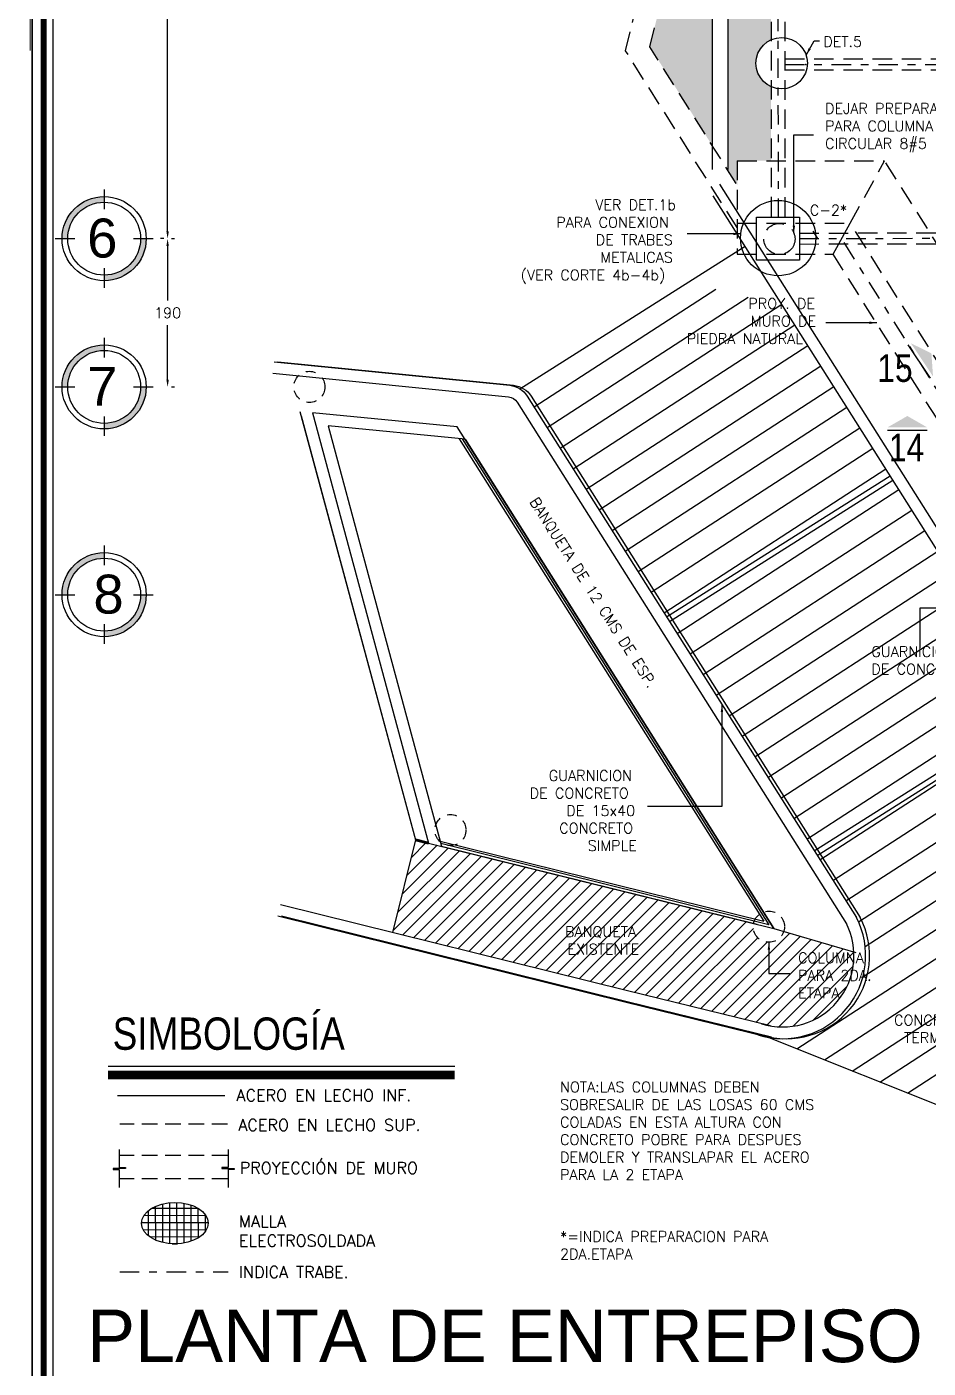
# Model space of a CAD drawing. Header units: millimetres. Extents: x -478 to -58, y -79 to 80.
# Drawn here: x -434.82 to -423.24, y 10.62 to 27.84 of the extents above; entities that cross this region are included whole.
import ezdxf
from ezdxf.enums import TextEntityAlignment as Align

# ---------------------------------------------------------------- set-up
doc = ezdxf.new("R2010")
doc.units = ezdxf.units.MM
doc.header["$MEASUREMENT"] = 0
for name, pattern in [('DASHDOT2', [0.5, 0.25, -0.125, 0, -0.125]), ('DASHED2', [0.375, 0.25, -0.125]), ('HIDDEN', [0.375, 0.25, -0.125]), ('HIDDEN2', [0.1875, 0.125, -0.0625])]:
    doc.linetypes.add(name, pattern=pattern)
doc.layers.get('Defpoints').update_dxf_attribs({"color": 71})
for name, color, linetype in [('ACERO', 40, 'Continuous'), ('ACEROP', 40, 'DASHED2'), ('Castillos', 1, 'Continuous'), ('cimentacion', 2, 'Continuous'), ('COLUMNAS', 7, 'Continuous'), ('L1', 1, 'Continuous'), ('muros existentes', 6, 'Continuous'), ('PROY', 2, 'DASHED2'), ('proyecciones', 2, 'HIDDEN2'), ('texto', 5, 'Continuous'), ('trabes', 9, 'DASHDOT2')]:
    doc.layers.add(name, color=color, linetype=linetype)
doc.layers.add('cajones', color=150, linetype='Continuous', lineweight=0)
doc.styles.add('ARIAL', font='arial.ttf')
doc.styles.add('GRAN', font='swissck.ttf', dxfattribs={"height": 0.3})
doc.styles.add('PEQ', font='simplex.shx', dxfattribs={"height": 0.09})
doc.styles.add('ROMANS', font='simplex.shx')
doc.styles.get("Standard").update_dxf_attribs({"font": 'simplex.shx'})
doc.dimstyles.new('STANDARD$0', dxfattribs={"dimtxt": 0.135, "dimasz": 0.095, "dimexe": 0.09, "dimexo": 0.05, "dimgap": 0.09, "dimtad": 0, "dimtih": 1, "dimtoh": 1, "dimdec": 0, "dimlfac": 100, "dimzin": 0, "dimdsep": 46, "dimtxsty": 'ROMANS', "dimcen": 0.09, "dimclrd": 1, "dimclre": 1, "dimclrt": 5, "dimadec": 0, "dimazin": 0, "dimtfac": 1, "dimtdec": 0, "dimtofl": 0, "dimtmove": 0, "dimatfit": 1, "dimfxl": 1, "dimtolj": 1, "dimtzin": 0, "dimarcsym": 0})
doc.dimstyles.new('STANDARD$7', dxfattribs={"dimtxt": 0.6, "dimasz": 0.09, "dimexe": 0.18, "dimexo": 0.0625, "dimgap": 0.09, "dimtad": 0, "dimtih": 1, "dimtoh": 1, "dimzin": 0, "dimdsep": 46, "dimtxsty": 'PEQ', "dimcen": 0.09, "dimclrd": 1, "dimclre": 1, "dimadec": 0, "dimazin": 0, "dimtfac": 1, "dimtdec": 4, "dimtofl": 0, "dimtmove": 0, "dimatfit": 1, "dimfxl": 1, "dimtolj": 1, "dimtzin": 0, "dimarcsym": 0})
pattern_1 = [(32.99999999999996, (43.28438639348008, 3.17321101209086), (-0.1701996984421958, 0.2620845524829451), [])]

# ---------------------------------------------------------------- blocks, each defined once
blk = doc.blocks.new('EJES CREADOS')
h = blk.add_hatch(color=3)
h.paths.add_polyline_path([(-374.2394828664934, 17.48784504634308), (-374.1674828664934, 17.48784504634308, -0.4142135623730951), (-373.6994828664934, 17.95584504634306), (-373.6994828664934, 18.02784504634306, 0.4142135623730951)])
h.paths.add_polyline_path([(-373.1594828664935, 17.48784504634308), (-373.2314828664935, 17.48784504634308, -0.4142135623730951), (-373.6994828664934, 17.01984504634309), (-373.6994828664934, 16.94784504634309, 0.4142135623730951)])
at = {"color": 3}
for points in [[(-373.6994828664934, 18.11784504634306), (-373.6994828664934, 17.86584504634307)], [(-374.3294828664934, 17.48784504634308), (-374.0774828664934, 17.48784504634308)], [(-373.3214828664935, 17.48784504634308), (-373.0694828664934, 17.48784504634308)], [(-373.6994828664934, 17.10984504634309), (-373.6994828664934, 16.85784504634309)]]:
    blk.add_lwpolyline(points, dxfattribs=at)
for radius in [0.5399999999999854, 0.4679999999999873]:
    blk.add_circle((-373.6994828664934, 17.48784504634308), radius, dxfattribs=at)
blk = doc.blocks.new('*D382')
at = {"layer": 'COLUMNAS', "color": 1, "lineweight": -2}
for p, q in [((-433.0578360784802, 25.11929749773662), (-433.0978360784802, 25.11929749773662)), ((-433.0078360784802, 25.02429749773663), (-433.0078360784802, 24.32494213357444)), ((-433.0078360784802, 23.31058676941225), (-433.0078360784802, 24.00994213357444)), ((-432.9578360784803, 23.21558676941225), (-432.9178360784803, 23.21558676941225))]:
    blk.add_line(p, q, dxfattribs=at)
at = {"layer": 'COLUMNAS', "color": 1}
for points in [[(-433.0236694118136, 25.02429749773663), (-432.9920027451469, 25.02429749773663), (-433.0078360784802, 25.11929749773662)], [(-433.0236694118136, 23.31058676941225), (-432.9920027451469, 23.31058676941225), (-433.0078360784802, 23.21558676941225)]]:
    blk.add_solid(points, dxfattribs=at)
at = {"layer": 'Defpoints', "color": 0}
for p in [(-433.0078360784802, 25.11929749773662), (-433.0078360784802, 25.11929749773662), (-433.0078360784804, 23.21558676941225)]:
    blk.add_point(p, dxfattribs=at)
at = {"layer": 'COLUMNAS', "color": 5, "insert": (-433.0078360784802, 24.16744213357437), "char_height": 0.135, "attachment_point": 5, "style": 'ROMANS'}
blk.add_mtext('\\A1;190', dxfattribs=at)
blk = doc.blocks.new('*D383')
at = {"layer": 'COLUMNAS', "color": 1, "lineweight": -2}
for p, q in [((-433.0578360784801, 31.83294676896049), (-433.0978360784801, 31.83294676896049)), ((-433.0078360784801, 31.73794676896049), (-433.0078360784801, 28.63362213334856)), ((-433.0078360784801, 25.21429749773662), (-433.0078360784801, 28.31862213334856)), ((-432.9578360784802, 25.11929749773662), (-432.9178360784801, 25.11929749773662))]:
    blk.add_line(p, q, dxfattribs=at)
at = {"layer": 'COLUMNAS', "color": 1}
for points in [[(-433.0236694118134, 31.73794676896049), (-432.9920027451468, 31.73794676896049), (-433.0078360784801, 31.83294676896049)], [(-433.0236694118134, 25.21429749773662), (-432.9920027451468, 25.21429749773662), (-433.0078360784801, 25.11929749773662)]]:
    blk.add_solid(points, dxfattribs=at)
at = {"layer": 'Defpoints', "color": 0}
for p in [(-433.0078360784801, 31.83294676896049), (-433.0078360784801, 31.83294676896049), (-433.0078360784802, 25.11929749773662)]:
    blk.add_point(p, dxfattribs=at)
at = {"layer": 'COLUMNAS', "color": 5, "insert": (-433.0078360784801, 28.47612213334849), "char_height": 0.135, "attachment_point": 5, "style": 'ROMANS'}
blk.add_mtext('\\A1;671', dxfattribs=at)

msp = doc.modelspace()

# ---------------------------------------------------------------- hatches: boundary and pattern name
at = {"layer": 'L1'}
h = msp.add_hatch(dxfattribs=at)
h.set_pattern_fill('AR-CONC', color=256, scale=0.1, style=0)
h.set_pattern_definition([(49.99999999999999, (-0.1612636065197535, 0), (0.7172601826007535, -0.06275213498259512), [0.07500000000000001, -0.8250000000000001]), (355, (-0.1612636065197535, 0), (-0.138751333613, 0.7521921337000119), [0.06, -0.66]), (100.4514, (-0.1014919265197535, -0.00522934), (0.5785093817140216, 0.6894395420609536), [0.06374019000000002, -0.701142112]), (46.18420000000002, (-0.1612636065197535, 0.2), (1.067241048625645, -0.1655190143290181), [0.1125, -1.2375]), (96.63559999999998, (-0.07232686151975347, 0.186206693), (0.9346627055487033, 0.9741178709004418), [0.09561028799999999, -1.051713]), (351.1842, (-0.1612636065197535, 0.2), (0.9346619451336272, 0.9741186009253247), [0.09000000000000001, -0.9900000000000001]), (21, (-0.06126360651975346, 0.15), (0.5969070521184617, -0.4026188906653388), [0.07500000000000001, -0.8250000000000001]), (326.0000000000001, (-0.06126360651975346, 0.15), (0.2433153319215817, 0.7251500450468531), [0.06, -0.66]), (71.4514, (-0.01152137351975346, 0.116448394), (0.84022262858149, 0.3225304967099524), [0.06374019000000002, -0.701142112]), (37.50000000000001, (-0.1612636065197535, 0), (0.01215985531729067, 0.3328938538313115), [0, -0.652, 0, -0.67, 0, -0.6625000000000001]), (7.499999999999999, (-0.1612636065197535, 0), (0.2630695374421486, 0.3944117118823602), [0, -0.382, 0, -0.637, 0, -0.2525]), (327.5, (-0.3842636065197534, 0), (0.5338224361724091, -0.0225548717343798), [0, -0.25, 0, -0.78, 0, -1.035]), (317.5, (-0.4842636065197535, 0), (0.5831861693423862, 0.1001049823323176), [0, -0.325, 0, -0.518, 0, -0.735])])
h.paths.add_polyline_path([(-426.0169411465677, 47.95770437612885), (-427.4633427827466, 47.95770437612885), (-427.1907883471785, 44.33479407019369), (-426.0169411465677, 44.33479407019369)])
h.paths.add_polyline_path([(-426.0169411465677, 44.18479407019369), (-427.1795037273886, 44.18479407019369), (-426.960733658268, 41.27680860154608), (-426.0169411465677, 41.27680860154608)])
h.paths.add_polyline_path([(-426.0169411465677, 41.07680860154608), (-426.9456874985482, 41.07680860154608), (-426.7678082806046, 38.71236184229202), (-426.0169411465677, 38.71236184229202)])
h.paths.add_polyline_path([(-426.0169411465677, 38.56236184229202), (-426.7565236608148, 38.56236184229202), (-426.1412650850307, 30.38408130770142), (-426.8154494350384, 27.58171223548959), (-426.0169411465678, 26.31711100692837)])
h.paths.add_polyline_path([(-425.2622063230396, 42.37105192225515, -0.3466050664743526), (-425.5149806422088, 42.69188863184466, -0.3464918952592939), (-425.2623359823476, 43.0126941046035), (-425.2625728334689, 44.18479407019369), (-425.8169411465678, 44.18479407019369), (-425.8169411465678, 41.27680860154608), (-425.2619852047347, 41.27680860154608)])
edge = h.paths.add_edge_path()
edge.add_spline(control_points=[(-425.263278082796, 47.67484606091408), (-425.2903860317261, 47.67739852156493), (-425.3171077260199, 47.68137049174678), (-425.4274879496137, 47.7043504471656), (-425.503376558259, 47.73633167783564), (-425.6127246341741, 47.81292877168009), (-425.6466548602056, 47.85583707004616), (-425.6716338595331, 47.91732897215957), (-425.6757448655524, 47.93741330537405), (-425.6749589995862, 47.95770437612886)], knot_values=[3.119147268798081, 3.119147268798081, 3.119147268798081, 3.119147268798081, 3.273796035893452, 3.273796035893452, 3.777693482829334, 3.777693482829334, 4.281590929765216, 4.281590929765216, 4.572443969198316, 4.572443969198316, 4.572443969198316, 4.572443969198316], degree=3, periodic=0)
edge.add_line((-425.6749589995862, 47.95770437612885), (-425.8169411465678, 47.95770437612885))
edge.add_line((-425.8169411465678, 47.95770437612885), (-425.8169411465678, 44.33479407019369))
edge.add_line((-425.8169411465678, 44.33479407019369), (-425.2626031445936, 44.33479407019368))
edge.add_line((-425.2626031445936, 44.33479407019368), (-425.2627314315746, 44.96964504790763))
edge.add_arc((-425.1896912908488, 45.29146042641331), 0.33, 180, 257.2126168001452, ccw=False)
edge.add_arc((-425.1896912908488, 45.29146042641331), 0.3300000000000001, 102.81053919309909, 180, ccw=False)
edge.add_line((-425.2628614867518, 45.61324625958736), (-425.2632780828093, 47.6748460609162))
edge = h.paths.add_edge_path()
edge.add_spline(control_points=[(-425.2616594823228, 39.66491329074843), (-425.2893221703133, 39.66745892977841), (-425.3165916596635, 39.6714810109034), (-425.4274875058471, 39.69456831330648), (-425.5033761144924, 39.72654954397652), (-425.6127241904074, 39.80314663782097), (-425.6466544164389, 39.84605493618704), (-425.6783293992268, 39.92403063551312), (-425.6790678824063, 39.95575571870857), (-425.6476021521371, 40.04352855802365), (-425.5989659963003, 40.10231720989344), (-425.4471986951149, 40.18534713946264), (-425.3568342118189, 40.2124006800701), (-425.2617719714743, 40.22158582846924)], knot_values=[1.707664916869713, 1.707664916869713, 1.707664916869713, 1.707664916869713, 1.865389971485425, 1.865389971485425, 2.369287418421307, 2.369287418421307, 2.87318486535719, 2.87318486535719, 3.377082312293072, 3.377082312293072, 4.033430161385531, 4.033430161385531, 4.575520256718658, 4.575520256718658, 4.575520256718658, 4.575520256718658], degree=3, periodic=0)
edge.add_line((-425.2617719714743, 40.22158582846924), (-425.2619447899017, 41.07680860154608))
edge.add_line((-425.2619447899017, 41.07680860154608), (-425.8169411465678, 41.07680860154608))
edge.add_line((-425.8169411465678, 41.07680860154608), (-425.8169411465678, 38.71236184229202))
edge.add_line((-425.8169411465678, 38.71236184229202), (-425.2614669962981, 38.71236184229202))
edge.add_line((-425.2614669962981, 38.71236184229202), (-425.2616594823363, 39.66491329075052))
edge = h.paths.add_edge_path()
edge.add_line((-425.2614366851734, 38.56236184229202), (-425.8169411465678, 38.56236184229202))
edge.add_line((-425.8169411465678, 38.56236184229202), (-425.8169411465678, 26.00037009219516))
edge.add_line((-425.8169411465678, 26.00037009219516), (-425.6948027900407, 25.8069390183431))
edge.add_line((-425.6948027900407, 25.8069390183431), (-425.6948027900407, 26.11929749773651))
edge.add_line((-425.6948027900407, 26.11929749773651), (-425.2589222633408, 26.11929749773651))
edge.add_line((-425.2589222633408, 26.11929749773651), (-425.2591144634607, 27.07043402839814))
edge.add_arc((-425.1242178042262, 27.37160323553489), 0.33, 180, 245.87192160469812, ccw=False)
edge.add_arc((-425.1242178042262, 27.37160323553489), 0.33, 114.1512343885509, 180, ccw=False)
edge.add_line((-425.2592361694709, 27.67271789981856), (-425.2595618340317, 29.28432699146773))
edge.add_arc((-425.2038241804074, 29.60958583295931), 0.33, 179.9999999999994, 260.2760159624766, ccw=False)
edge.add_arc((-425.2038241804074, 29.60958583295931), 0.33, 99.74714003077719, 180.0000000000006, ccw=False)
edge.add_line((-425.2596932822918, 29.93482212160901), (-425.2600195267124, 31.54930075264201))
edge.add_spline(control_points=[(-425.2600195266987, 31.5493007526399), (-425.2882443301892, 31.55183719677094), (-425.3160692791782, 31.55590888179963), (-425.4274873544153, 31.57910490658049), (-425.5033759630606, 31.61108613725053), (-425.6127240389757, 31.68768323109498), (-425.6466542650072, 31.73059152946105), (-425.678329247795, 31.80856722878713), (-425.6790677309745, 31.84029231198258), (-425.6476020007053, 31.92806515129767), (-425.5989658448685, 31.98685380316746), (-425.446803942875, 32.07009961374032), (-425.355794495863, 32.09724793887636), (-425.2601320776346, 32.10627904047882)], knot_values=[1.704548932216509, 1.704548932216509, 1.704548932216509, 1.704548932216509, 1.865389689580872, 1.865389689580872, 2.369287136516754, 2.369287136516754, 2.873184583452637, 2.873184583452637, 3.377082030388519, 3.377082030388519, 4.033429879480978, 4.033429879480978, 4.578635959467308, 4.578635959467308, 4.578635959467308, 4.578635959467308], degree=3, periodic=0)
edge.add_line((-425.2601320776346, 32.10627904047882), (-425.2605617164176, 34.23242309164268))
edge.add_arc((-425.1818977717951, 34.55291019562104), 0.33, 180, 256.209313829293, ccw=False)
edge.add_arc((-425.1818977717951, 34.55291019562104), 0.33, 103.81384216395662, 180, ccw=False)
edge.add_line((-425.2606912343156, 34.87336548152538), (-425.2611077788537, 36.93471032921813))
edge.add_arc((-425.1940376946216, 37.25782269945658), 0.33, 180, 258.2733535145001, ccw=False)
edge.add_arc((-425.1940376946216, 37.25782269945658), 0.33, 101.7498024787447, 180, ccw=False)
edge.add_line((-425.2612383586954, 37.58090793704574), (-425.2614366851734, 38.56236184229202))
h.paths.add_polyline_path([(-426.5722470408248, 47.45468933142479), (-426.1318898979675, 47.45468933142479), (-426.1318898979675, 47.65718933142491), (-426.5722470408248, 47.65718933142491)], flags=24)
h = msp.add_hatch(dxfattribs=at)
h.set_pattern_fill('ANSI31', color=256, scale=2.5, angle=348, style=0)
h.set_pattern_definition(pattern_1)
h.paths.add_polyline_path([(-425.1811330114539, 24.36929749773651), (-425.9702201923823, 24.36929749773651), (-425.9702201923823, 24.78186748467377), (-428.4872729396653, 23.19252260991578, -0.113936507859283), (-428.3913853972062, 23.09753349919884), (-426.6021380848125, 20.26389434714434), (-423.7328529021251, 22.07564966464642)])
h.paths.add_polyline_path([(-425.7827351041036, 23.84505535830971), (-425.2395208183893, 23.84505535830971), (-425.2395208183893, 24.04755535830972), (-425.7827351041036, 24.04755535830972)], flags=24)
h.paths.add_polyline_path([(-425.7827351041036, 24.07005535830971), (-425.3873779612464, 24.07005535830971), (-425.3873779612464, 24.27255535830972), (-425.7827351041036, 24.27255535830972)], flags=24)
h = msp.add_hatch(dxfattribs=at)
h.set_pattern_fill('ANSI31', color=256, scale=2.5, angle=348, style=0)
h.set_pattern_definition(pattern_1)
h.paths.add_polyline_path([(-423.6954796570481, 22.01646148548527), (-426.5647648397355, 20.20470616798318), (-424.7053026489605, 17.2598673918971), (-421.8360174662726, 19.07162270939951)])
h.paths.add_polyline_path([(-424.0066904540735, 19.48917642439886), (-422.5313333112164, 19.48917642439886), (-422.5313333112164, 19.91667642439887), (-424.0066904540735, 19.91667642439887)], flags=24)
h = msp.add_hatch(dxfattribs=at)
h.set_pattern_fill('ANSI31', color=256, scale=2.5, angle=348, style=0)
h.set_pattern_definition(pattern_1)
h.paths.add_polyline_path([(-421.7986442211956, 19.01243453023836), (-424.6679294038835, 17.20067921273594), (-424.1645983671747, 16.40355154783311, -0.6237209308459023), (-425.3052515754679, 14.864411562573), (-423.1831029076322, 14.01928388389774), (-419.9391820304201, 16.06759575415262)])
h = msp.add_hatch(dxfattribs=at)
h.set_pattern_fill('ANSI31', color=256, style=0)
h.set_pattern_definition([(45, (-0.1612636065197535, 0), (-0.08838834764831843, 0.08838834764831845), [])])
h.paths.add_polyline_path([(-429.4925284345373, 17.31775539348553), (-429.6589820486898, 17.35888272120326), (-429.8254356628409, 17.40001004892076), (-430.11983177939, 16.20850794286398), (-427.1032124496644, 15.46316220552637), (-425.2737986755646, 15.01115099386513, 0.4823532101067941), (-424.1963721849444, 15.95848751249449), (-425.0973487522875, 16.22558426199955, -0.8600083314742581), (-425.4883870977776, 16.28478181729031, -0.05358738600761495), (-425.4838187994692, 16.32728416985977)])
h.paths.add_polyline_path([(-424.9476564586327, 15.33285409686586), (-423.7872993157755, 15.33285409686586), (-423.7872993157755, 15.98535409686585), (-424.9476564586327, 15.98535409686585)], flags=9)
at = {"layer": 'texto'}
h = msp.add_hatch(dxfattribs=at)
h.set_pattern_fill('NET', color=256, scale=0.7309792478674167, angle=180.1639700958454, style=0)
h.set_pattern_definition([(180.1639700958453, (-403.849946651868, 19.23996261877454), (0.0002614908435342227, -0.09137203181356397), []), (270.1639700958453, (-403.849946651868, 19.23996261877454), (0.0913720318135641, 0.0002614908435342224), [])])
edge = h.paths.add_edge_path()
edge.add_ellipse((-432.9145358785319, 12.47767022696044), major_axis=(0.4271756748485907, 0.001222502393088879), ratio=0.6227121879128104, start_angle=0, end_angle=360)

# ---------------------------------------------------------------- linework, layer by layer
at = {"layer": 'ACERO'}
for p, q in [((-426.0169411465677, 47.95770437612885), (-426.0169411465678, 26.00787104018249)), ((-425.8169411465678, 47.95770437612885), (-425.8169411465678, 26.00787104018249)), ((-432.271357477746, 14.11318608207895), (-433.6531107072287, 14.11318608207895))]:
    msp.add_line(p, q, dxfattribs=at)
at = {"layer": 'ACEROP', "ltscale": 0.8}
msp.add_line((-432.2393437254462, 13.7489699640341), (-433.6210969549289, 13.7489699640341), dxfattribs=at)
at = {"layer": 'cajones'}
msp.add_line((-434.7735776582199, 27.53701661442631), (-434.7409343745917, 60.03703856467735), dxfattribs=at)
at = {"layer": 'cimentacion'}
msp.add_line((-424.4640182799452, 24.91929749773651), (-424.2435232055207, 25.31929749773651), dxfattribs=at)
msp.add_lwpolyline([(-425.4452201923822, 25.39429749773651), (-424.8952201923822, 25.39429749773651), (-424.8952201923822, 24.84429749773651), (-425.4452201923822, 24.84429749773651)], close=True, dxfattribs=at)
at = {"layer": 'COLUMNAS'}
msp.add_point((-424.8132938728829, 27.35728009516093), dxfattribs=at)
at = {"layer": 'L1', "linetype": 'HIDDEN'}
for p, q in [((-425.2600407343937, 31.65425074149259), (-425.2587757595715, 25.39429749773651)), ((-425.0830404774765, 31.65294760977081), (-425.0817757659835, 25.39429749773651)), ((-425.0821865792436, 27.42728009516093), (-419.3080537119951, 27.42728009516093)), ((-425.1714256923177, 27.28728009516093), (-425.1713879864858, 27.28728009516093)), ((-425.0821582888605, 27.28728009516093), (-419.308026549472, 27.28728009516092)), ((-424.8952201923822, 25.18998308764237), (-419.4047528291526, 25.20366677995734)), ((-424.8952201923822, 25.04998265284657), (-419.4072218088279, 25.0636601918132))]:
    msp.add_line(p, q, dxfattribs=at)
at = {"layer": 'L1'}
for p, q in [((-417.1215693278653, 11.60532963030377), (-426.0029898157751, 25.67087587763662)), ((-417.0113618327528, 11.71174316293057), (-425.9177439475038, 25.81682125285808)), ((-424.6593752305143, 25.12057065807358), (-424.719339217939, 25.21553589921322)), ((-428.4872729396653, 23.19252260991579), (-425.5923150929006, 25.02048844073216)), ((-431.3088385871288, 22.89970573040944), (-429.8254356628409, 17.40001004892076)), ((-431.2941288638127, 22.84516963608746), (-429.8254356628409, 17.40001004892076)), ((-431.1493044671125, 22.8842323308287), (-429.6589820486898, 17.35888272120326)), ((-429.2902180259385, 22.7039173777772), (-431.1493044671125, 22.8842323308287)), ((-429.2644403227565, 22.55071327356325), (-425.3534626970441, 16.3568801202274)), ((-426.6021380848124, 20.26389434714442), (-423.7328529021251, 22.07564966464642)), ((-426.5647648397353, 20.20470616798327), (-423.6954796570481, 22.01646148548527)), ((-424.7053026489598, 17.25986739189754), (-421.8360174662726, 19.07162270939954)), ((-424.6679294038828, 17.20067921273639), (-421.7986442211955, 19.01243453023839)), ((-429.8254356628409, 17.40001004892076), (-430.11983177939, 16.20850794286397)), ((-429.5103888552572, 17.38397265455058), (-425.3534626970446, 16.3568801202274)), ((-429.4925284345373, 17.31775539348553), (-425.4398984655614, 16.31643234200794)), ((-425.2231462802984, 16.26287725278905), (-424.1731528975656, 15.95160409686585)), ((-417.1215693278653, 11.60532963030377), (-425.3052515754679, 14.86441156257301))]:
    msp.add_line(p, q, dxfattribs=at)
for points in [[(-431.6415102538512, 23.53954088403214), (-428.6150967312914, 23.23586347109574, -0.2308700618489315), (-428.3913853972066, 23.09753349919936), (-424.1645983671577, 16.40355154780616)], [(-431.5915102538511, 23.53954088403214), (-428.5650967312914, 23.23586347109574, -0.2308700618489315), (-428.3413853972066, 23.09753349919936), (-424.1145983671577, 16.40355154780616)], [(-431.6564863992974, 23.39029037291886), (-428.6300728767376, 23.08661295998247, -0.2308700618488878), (-428.5182172096946, 23.01744797403406), (-424.2914301796459, 16.32346602264111)]]:
    msp.add_lwpolyline(points, format="xyb", dxfattribs=at)
for points in [[(-429.1888508803941, 22.5433817657605), (-430.9480298382296, 22.71400657597098), (-430.463999367923, 20.91947034871544), (-429.4925284345373, 17.31775539348553), (-425.4398984655614, 16.31643234200794)], [(-429.6589820486898, 17.35888272120326), (-425.2231462802984, 16.26287725278905), (-429.2902180259385, 22.7039173777772)], [(-429.2266456015751, 22.54704751966221), (-425.2883044886722, 16.30987868651039), (-429.501458644897, 17.3508640240201)], [(-429.1888508803941, 22.5433817657605), (-425.2231462802984, 16.26287725278905)], [(-425.2692715955047, 15.01003244377432), (-427.1032124496644, 15.46316220552637), (-431.5586165515066, 16.56400261409281)], [(-425.3052515754774, 14.86441156257536), (-427.1391924296371, 15.31754132432741), (-431.5945965314794, 16.41838173289386)], [(-425.2552515754774, 14.86441156257536), (-427.0891924296371, 15.31754132432741), (-431.5445965314794, 16.41838173289386)], [(-433.6279408490601, 13.42167217544727), (-433.6279408490601, 13.19080306463707), (-433.5476450242364, 13.19080306463707), (-433.5476450242364, 13.17956921669042), (-433.7082366738845, 13.17956921669042), (-433.7082366738845, 13.16833536873321), (-433.6279408490601, 13.16833536873321), (-433.6279408490601, 12.93746625793392)], [(-432.2324998313151, 13.42167217544727), (-432.2324998313151, 13.19080306463707), (-432.3127956561387, 13.19080306463707), (-432.3127956561387, 13.17956921669042), (-432.1522040064907, 13.17956921669042), (-432.1522040064907, 13.16833536873321), (-432.2324998313151, 13.16833536873321), (-432.2324998313151, 12.93746625793392)]]:
    msp.add_lwpolyline(points, dxfattribs=at)
at = {"layer": 'L1', "color": 3}
for centre, radius in [((-425.1242178042262, 27.37160323553489), 0.33), ((-425.1693039857722, 25.12663761813513), 0.4835145166562609)]:
    msp.add_circle(centre, radius, dxfattribs=at)
at = {"layer": 'L1'}
for centre, radius, end in [((-425.1118450396765, 15.91331617671688), 1.066586601106129, 27.3632450377007), ((-425.0618450396765, 15.91331617671688), 1.066586601106129, 27.36324503770071), ((-425.1118450396765, 15.91331617671688), 0.9165866011061289, 27.3632450377007)]:
    msp.add_arc(centre, radius, 252.690042183614, end, dxfattribs=at)
msp.add_ellipse((-432.9145358785319, 12.47767022696044), major_axis=(0.4271756748485907, 0.001222502393088879), ratio=0.6227121879128102, dxfattribs=at)
at = {"layer": 'muros existentes', "lineweight": 100}
for p, q in [((-429.4790432640567, 22.72223175692159), (-429.479469226757, 22.72290728600626)), ((-429.6589820486898, 17.35888272120326), (-429.8254356628409, 17.40001004892076))]:
    msp.add_line(p, q, dxfattribs=at)
at = {"layer": 'PROY', "ltscale": 0.8}
for p, q in [((-432.2393437254462, 13.34655882243908), (-433.6210969549289, 13.34655882243908)), ((-432.2393437254462, 13.04678175080551), (-433.6210969549289, 13.04678175080551))]:
    msp.add_line(p, q, dxfattribs=at)
at = {"layer": 'proyecciones', "ltscale": 2}
for p, q in [((-427.1270769005096, 27.53028296361515), (-426.4348223820176, 30.40776395631599)), ((-426.8154494350384, 27.58171223548959), (-426.1412650850307, 30.38408130770142)), ((-425.7069754652457, 25.82621693973907), (-426.8154494350384, 27.58171223548959)), ((-425.6948027900406, 25.2619839041238), (-427.1270769005096, 27.53028296361515)), ((-425.6948027900407, 26.11929749773651), (-423.8025330566718, 26.11929749773652)), ((-425.6948027900407, 26.11929749773651), (-425.6948027900406, 24.91929749773652)), ((-424.2435232055207, 25.31929749773651), (-423.8025330566717, 26.11929749773651)), ((-415.444522361702, 12.88267773338305), (-423.8025330566717, 26.11929749773651)), ((-425.6948027900407, 25.31929749773651), (-424.2435232055207, 25.31929749773651)), ((-416.0322956689687, 12.31513889270628), (-424.2435232055207, 25.31929749773651)), ((-425.6948027900407, 24.91929749773651), (-424.4640182799452, 24.91929749773652)), ((-416.3261823226024, 12.03136947236822), (-424.4640182799452, 24.91929749773651))]:
    msp.add_line(p, q, dxfattribs=at)
msp.add_circle((-425.1525755542699, 25.11490875151807), 0.2, dxfattribs=at)
at = {"layer": 'proyecciones'}
for centre in [(-431.1876335397711, 23.2155867694122), (-429.3772198945022, 17.52530492037897), (-425.2883870977776, 16.28478181729031)]:
    msp.add_circle(centre, 0.2, dxfattribs=at)
at = {"layer": 'texto'}
for p, q in [((-423.214074726532, 23.32953987586799), (-423.4985671804588, 23.75432042353913)), ((-423.2546212432173, 22.65530962563173), (-423.765869196779, 22.65530962563173)), ((-433.7712362200206, 14.49345333152817), (-429.3216787963273, 14.49345333152817))]:
    msp.add_line(p, q, dxfattribs=at)
at = {"layer": 'texto', "color": 7}
for points in [[(-478.2415313215774, 1.656152616058421), (-478.2415313215774, 67.4995676160687), (-434.7458813215776, 67.4995676160687), (-434.7458813215776, 1.656152616058421)], [(-434.7458813215776, 1.656152616058421), (-434.7458813215776, 67.4995676160687), (-391.2502313215778, 67.4995676160687), (-391.2502313215778, 1.656152616058421)]]:
    msp.add_lwpolyline(points, close=True, dxfattribs=at)
at = {"layer": 'texto', "const_width": 0.07717515671250001}
msp.add_lwpolyline([(-434.5976493686244, 66.46206831387451), (-434.5976493686244, 2.749407056820814, 0.4142135623730998), (-433.7101350664293, 1.861892754625728), (-392.287730623771, 1.861892754625728, 0.4142135623731054), (-391.4002163215778, 2.749407056820814), (-391.4002163215778, 66.46206831387451, 0.4142135623731034), (-392.287730623771, 67.34958261606869), (-433.7101350664293, 67.34958261606869, 0.4142135623730998)], format="xyb", close=True, dxfattribs=at)
at = {"layer": 'texto'}
msp.add_lwpolyline([(-434.481886633555, 66.46206831387451), (-434.481886633555, 2.749407056820814, 0.4142135623730951), (-433.7101350664293, 1.977655489695167), (-392.287730623771, 1.977655489695167, 0.4142135623730951), (-391.5159790566454, 2.749407056820814), (-391.5159790566454, 66.46206831387451, 0.4142135623730951), (-392.287730623771, 67.23381988099925), (-433.7101350664293, 67.23381988099925, 0.4142135623730951)], format="xyb", close=True, dxfattribs=at)
at = {"layer": 'texto', "const_width": 0.1122136175492083}
msp.add_lwpolyline([(-433.7712362200206, 14.38123971398576), (-429.3216787963273, 14.38123971398576)], dxfattribs=at)
at = {"layer": 'texto'}
for points in [[(-423.1808949398418, 23.3517617007326), (-423.2012162078294, 23.64580997648042), (-423.4653873937686, 23.7765422484037)], [(-423.2546212432173, 22.69524341765197), (-423.5102452199982, 22.84198715652202), (-423.765869196779, 22.69524341765197)]]:
    msp.add_solid(points, dxfattribs=at)
at = {"layer": 'trabes'}
for p, q in [((-425.1737288170196, 31.63297754744577), (-425.1703683224359, 25.39429749773651)), ((-425.0821724340521, 27.35728009516093), (-414.4114385469917, 27.35728009516093)), ((-424.8952201923822, 25.11998287024447), (-419.4186450388085, 25.13363193951008)), ((-416.1792389957856, 12.17325418253719), (-424.3550535641648, 25.12132910790519)), ((-433.6210969549289, 11.85131251244661), (-432.2324998313151, 11.85131251244661))]:
    msp.add_line(p, q, dxfattribs=at)

# ---------------------------------------------------------------- block references
at = {"layer": 'COLUMNAS'}
for p in [(-60.12320795851718, 7.631452451393571), (-60.12320795851724, 5.727741723069236), (-60.12320795851724, 3.059655838184902)]:
    msp.add_blockref('EJES CREADOS', p, dxfattribs=at)

# ---------------------------------------------------------------- texts
at = {"color": 6, "style": 'PEQ'}
msp.add_text('BANQUETA DE 12 CMS DE ESP.', height=0.1349999999999999, rotation=302.519127848351, dxfattribs=at).set_placement((-428.366969693037, 21.74175604015639))
at = {"color": 1, "style": 'ARIAL'}
for tag, p in [('6', (-433.8464609488342, 25.1265733729002)), ('7', (-433.8464609488343, 23.22286264457586)), ('8', (-433.7666138599136, 20.55477675969153))]:
    msp.add_attdef(tag, text='EJE', height=0.5, dxfattribs=at).set_placement(p, align=Align.MIDDLE)
at = {"layer": 'L1', "color": 5, "char_height": 0.135, "style": 'ROMANS'}
for insert, attachment_point in [((-424.4643815484434, 26.45284605988456), 4), ((-426.4256913419023, 25.17924635322937), 6), ((-424.7695669027539, 15.68516069734778), 4)]:
    msp.add_mtext('\\A1;', dxfattribs=dict(at, insert=insert, attachment_point=attachment_point))
at = {"layer": 'texto', "style": 'GRAN'}
for s, p in [('15', (-423.8956996755178, 23.27986666964404)), ('14', (-423.7478339444953, 22.25990068153595))]:
    msp.add_text(s, height=0.3554288246179699, dxfattribs=at).set_placement(p)
at = {"layer": 'texto', "style": 'GRAN', "width": 1.194949743915882}
msp.add_text('PLANTA DE ENTREPISO', height=0.675, dxfattribs=at).set_placement((-434.0417170949922, 10.69327485935996))
at = {"layer": 'texto', "char_height": 0.135, "width": 2.548509136254744, "attachment_point": 1}
for s, insert in [('DET.5', (-424.5900681622088, 27.71649069368324)), ('\\pi1.4235;VER DET.1b\\P\\pi0.92208;PARA CONEXION\\P\\pi1.4299;DE TRABES \\P\\pi1.4878;METALICAS\\P\\pi0.46565;(VER CORTE 4b-4b)', (-428.9404840764827, 25.62100348701838)), ('C-2*', (-424.7630813844937, 25.55329596921004))]:
    msp.add_mtext(s, dxfattribs=dict(at, insert=insert))
at = {"layer": 'texto', "attachment_point": 4, "style": 'PEQ'}
for s, insert, char_height in [('DEJAR PREPARACION\\PPARA COLUMNA \\PCIRCULAR 8#5', (-424.5668030407133, 26.54333490907391), 0.1350000000000843), ('\\pi-0.945;PROY. DE\\P\\pi-0.91286;MURO DE\\P\\pi-1.7357;PIEDRA NATURAL', (-424.6077471986408, 24.06055092153268), 0.1350000000000843), ('ACERO EN LECHO INF.', (-432.1236231758575, 14.11922290210583), 0.149985), ('ACERO EN LECHO SUP.', (-432.0987736765868, 13.73838699099093), 0.149985), ('PROYECCIÓN DE MURO', (-432.0820836680895, 13.18798555609496), 0.149985), ('MALLA \\PELECTROSOLDADA', (-432.0916094235578, 12.37698478666201), 0.149985), ('INDICA TRABE.', (-432.0916094235578, 11.8490033457629), 0.149985)]:
    msp.add_mtext(s, dxfattribs=dict(at, insert=insert, char_height=char_height))
at = {"layer": 'texto', "char_height": 0.135, "attachment_point": 4, "style": 'PEQ'}
for s, width, insert in [('GUARNICION\\PDE CONCRETO', 1.598225180677105, (-423.9729404540735, 19.70292642439887)), ('\\pi0.43465;GUARNICION\\P\\pi0.19037;DE CONCRETO \\P\\pi0.65965;DE 15x40\\P\\pi0.56965;CONCRETO\\P\\pi0.93608;SIMPLE', 1.598225180677105, (-428.5499550559388, 17.77476947690906)), ('\\pi0.5568;BANQUETA\\P\\pi0.58894;EXISTENTE', 1.598225180677105, (-428.462763533645, 16.10833258555606)), ('COLUMNA\\PPARA 2DA.\\PETAPA', 1.598225180677105, (-424.9139064586327, 15.65910409686585)), ("\\pi2.4114;PLACAS DE\\P\\pi0.43782;CONCRETO f'c=250 kgs/cms2 \\P\\pi0.56639;TERMINADO ESTRIADO SOBRE \\P\\pi1.4728;TERRENO MEJORADO", 3.542821805526955, (-424.1197459808224, 14.97200821056941)), ('NOTA:LAS COLUMNAS DEBEN SOBRESALIR DE LAS LOSAS 60 CMS COLADAS EN ESTA ALTURA CON CONCRETO POBRE PARA DESPUES DEMOLER Y TRANSLAPAR EL ACERO PARA LA 2 ETAPA', 3.542821805526955, (-427.9699455534711, 13.66284332852484)), ('*=INDICA PREPARACION PARA\\P2DA.ETAPA', 3.542821805526955, (-427.9699455534711, 12.19351771603664))]:
    msp.add_mtext_dynamic_manual_height_columns(s, width=width, gutter_width=0.675, heights=[0], dxfattribs=dict(at, insert=insert))
at = {"layer": 'texto', "insert": (-433.71376599794, 15.11868651950678), "char_height": 0.4143840949165737, "width": 10.90002269551028, "attachment_point": 1, "style": 'GRAN'}
msp.add_mtext('SIMBOLOGÍA', dxfattribs=at)

# ---------------------------------------------------------------- dimensions: what is measured, and where the dimension line sits
at = {"layer": 'COLUMNAS'}
for base, p1, p2, picture, middle in [((-433.0078360784801, 31.83294676896049), (-433.0078360784802, 25.11929749773662), (-433.0078360784801, 31.83294676896049), '*D383', (-433.0078360784801, 28.47612213334849)), ((-433.0078360784802, 25.11929749773662), (-433.0078360784804, 23.21558676941225), (-433.0078360784802, 25.11929749773662), '*D382', (-433.0078360784802, 24.16744213357437))]:
    dim = msp.add_linear_dim(base=base, p1=p1, p2=p2, angle=90, dimstyle='STANDARD$0', dxfattribs=at)
    dim.commit()
    dim.dimension.update_dxf_attribs({"geometry": picture, "text_midpoint": middle})

# ---------------------------------------------------------------- leaders
at = {"layer": 'Castillos'}
msp.add_leader([(-424.8112631591644, 27.47629034139905), (-424.7054048045409, 27.65964239001259), (-424.6366065934357, 27.65964239001259)], dimstyle='STANDARD$0', override={"dimgap": 0.09, "dimtad": 0}, dxfattribs=at)
at = {"layer": 'COLUMNAS'}
for points in [[(-422.6598442198406, 20.37632090693171), (-423.3506228178869, 20.37632090693171), (-423.3506228178869, 19.86697001000124)], [(-425.8908821166455, 19.13747501731218), (-425.8908821166455, 17.8291576725457), (-426.8480618856935, 17.8291576725457)]]:
    msp.add_leader(points, dimstyle='STANDARD$7', override={"dimtxt": 0.135, "dimasz": 0.095, "dimexe": 0.09, "dimexo": 0.05, "dimdec": 0, "dimlfac": 100, "dimtxsty": 'ROMANS', "dimclrt": 5, "dimtdec": 0}, dxfattribs=at)
at = {"layer": 'L1', "color": 3}
msp.add_leader([(-424.9672133730954, 25.19001442234405), (-424.9672133978943, 26.45284605988456), (-424.7156451549632, 26.45284605988456)], dimstyle='STANDARD$0', dxfattribs=at)
at = {"layer": 'L1'}
for points in [[(-425.6499479379958, 25.17924635322937), (-426.3356913419024, 25.17924635322937)], [(-423.9020789384018, 24.03931783801642), (-424.5560230254792, 24.03931783801642)], [(-425.2883870977776, 16.08478181729031), (-425.2883870977776, 15.68516069734778), (-425.0208305092736, 15.68516069734778)]]:
    msp.add_leader(points, dimstyle='STANDARD$0', dxfattribs=at)

doc.saveas('drawing.dxf')
